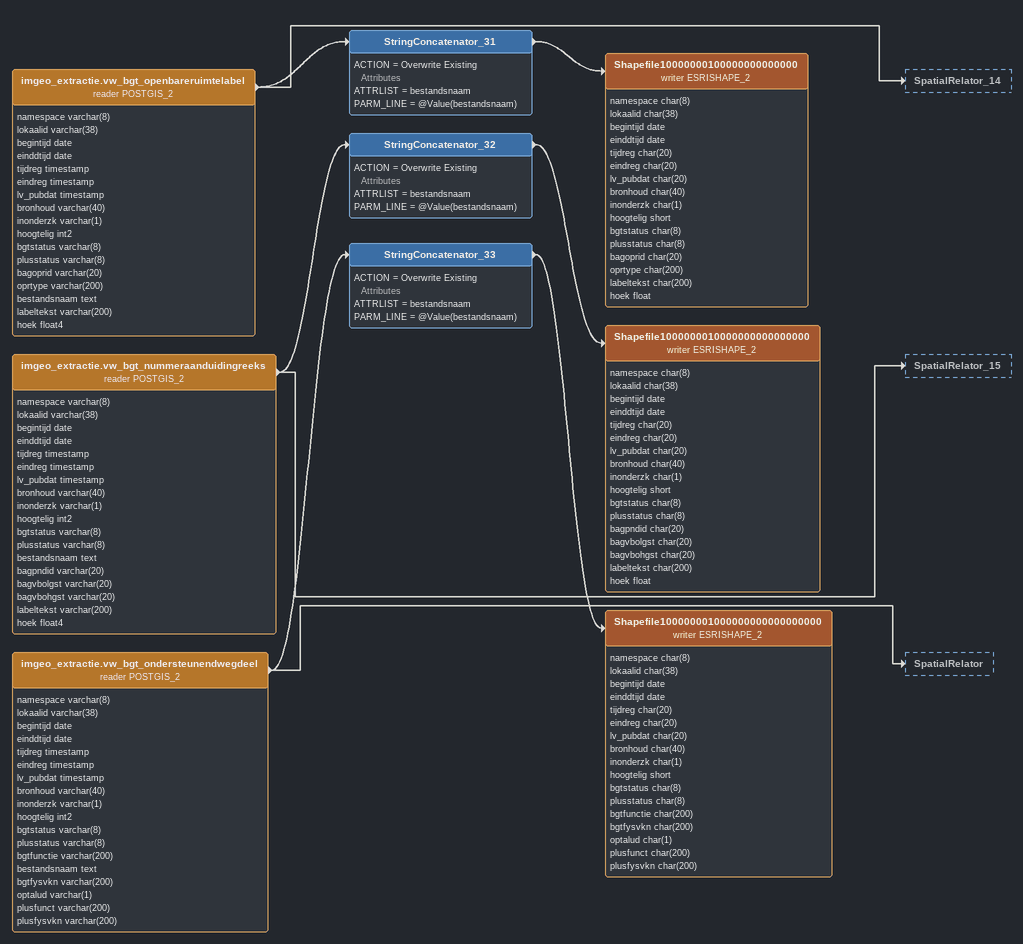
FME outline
imgeo_extractie.vw_bgt_openbareruimtelabel (reader POSTGIS_2)
    attributes: namespace varchar(8), lokaalid varchar(38), begintijd date, einddtijd date, tijdreg timestamp, eindreg timestamp, lv_pubdat timestamp, bronhoud varchar(40), inonderzk varchar(1), hoogtelig int2, bgtstatus varchar(8), plusstatus varchar(8), bagoprid varchar(20), oprtype varchar(200), bestandsnaam text, labeltekst varchar(200), hoek float4
    -> StringConcatenator_31
    -> SpatialRelator_14
StringConcatenator_31
    ACTION = Overwrite Existing Attributes
    ATTRLIST = bestandsnaam
    PARM_LINE = @Value(bestandsnaam)
    -> Shapefile10000000100000000000000 (writer ESRISHAPE_2)
Shapefile10000000100000000000000 (writer ESRISHAPE_2)
    attributes: namespace char(8), lokaalid char(38), begintijd date, einddtijd date, tijdreg char(20), eindreg char(20), lv_pubdat char(20), bronhoud char(40), inonderzk char(1), hoogtelig short, bgtstatus char(8), plusstatus char(8), bagoprid char(20), oprtype char(200), labeltekst char(200), hoek float
imgeo_extractie.vw_bgt_nummeraanduidingreeks (reader POSTGIS_2)
    attributes: namespace varchar(8), lokaalid varchar(38), begintijd date, einddtijd date, tijdreg timestamp, eindreg timestamp, lv_pubdat timestamp, bronhoud varchar(40), inonderzk varchar(1), hoogtelig int2, bgtstatus varchar(8), plusstatus varchar(8), bestandsnaam text, bagpndid varchar(20), bagvbolgst varchar(20), bagvbohgst varchar(20), labeltekst varchar(200), hoek float4
    -> StringConcatenator_32
    -> SpatialRelator_15
StringConcatenator_32
    ACTION = Overwrite Existing Attributes
    ATTRLIST = bestandsnaam
    PARM_LINE = @Value(bestandsnaam)
    -> Shapefile1000000010000000000000000 (writer ESRISHAPE_2)
Shapefile1000000010000000000000000 (writer ESRISHAPE_2)
    attributes: namespace char(8), lokaalid char(38), begintijd date, einddtijd date, tijdreg char(20), eindreg char(20), lv_pubdat char(20), bronhoud char(40), inonderzk char(1), hoogtelig short, bgtstatus char(8), plusstatus char(8), bagpndid char(20), bagvbolgst char(20), bagvbohgst char(20), labeltekst char(200), hoek float
imgeo_extractie.vw_bgt_ondersteunendwegdeel (reader POSTGIS_2)
    attributes: namespace varchar(8), lokaalid varchar(38), begintijd date, einddtijd date, tijdreg timestamp, eindreg timestamp, lv_pubdat timestamp, bronhoud varchar(40), inonderzk varchar(1), hoogtelig int2, bgtstatus varchar(8), plusstatus varchar(8), bgtfunctie varchar(200), bestandsnaam text, bgtfysvkn varchar(200), optalud varchar(1), plusfunct varchar(200), plusfysvkn varchar(200)
    -> StringConcatenator_33
    -> SpatialRelator
StringConcatenator_33
    ACTION = Overwrite Existing Attributes
    ATTRLIST = bestandsnaam
    PARM_LINE = @Value(bestandsnaam)
    -> Shapefile100000001000000000000000000 (writer ESRISHAPE_2)
Shapefile100000001000000000000000000 (writer ESRISHAPE_2)
    attributes: namespace char(8), lokaalid char(38), begintijd date, einddtijd date, tijdreg char(20), eindreg char(20), lv_pubdat char(20), bronhoud char(40), inonderzk char(1), hoogtelig short, bgtstatus char(8), plusstatus char(8), bgtfunctie char(200), bgtfysvkn char(200), optalud char(1), plusfunct char(200), plusfysvkn char(200)
